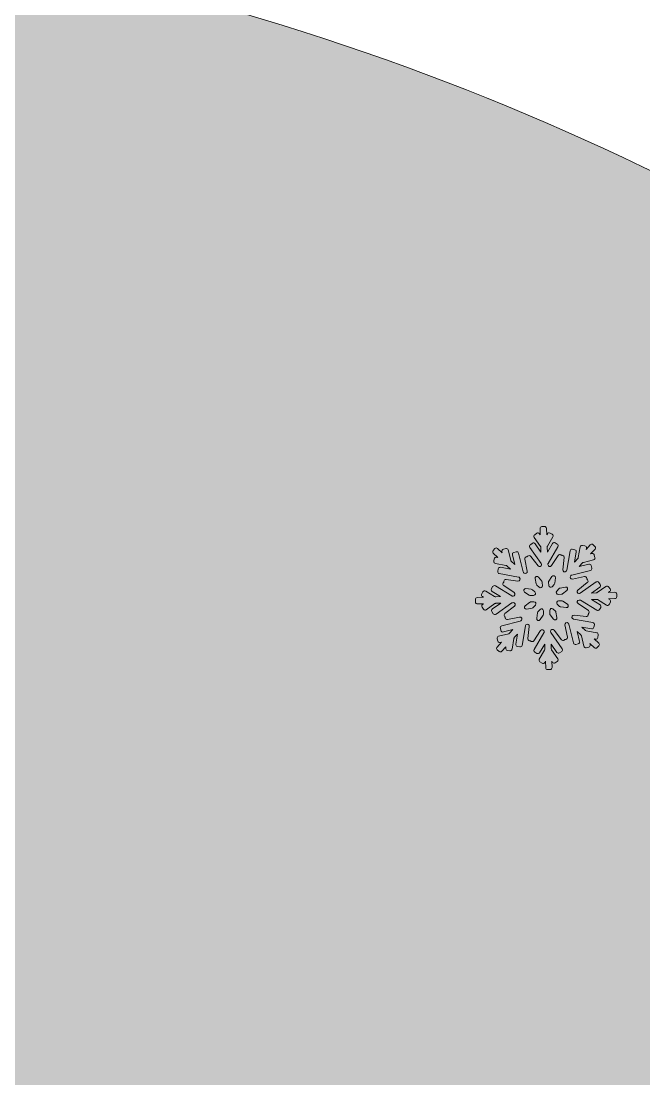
# Model space of a CAD drawing. Header units: millimetres. Extents: x 31 to 225, y -115 to -14.
# Drawn here: x 191.49 to 202.32, y -50.54 to -32.14 of the extents above; entities that cross this region are included whole.
import ezdxf

# ---------------------------------------------------------------- set-up
doc = ezdxf.new("R2010")
doc.units = ezdxf.units.MM
doc.header["$MEASUREMENT"] = 0
doc.layers.add('engraving', color=7, linetype='Continuous')
doc.layers.add('Layer 1', color=7, linetype='Continuous')

msp = doc.modelspace()

# ---------------------------------------------------------------- hatches: boundary and pattern name
at = {"layer": 'Layer 1'}
h = msp.add_hatch(color=2, dxfattribs=at)
h.dxf.hatch_style = 2
edge = h.paths.add_edge_path()
edge.add_spline(control_points=[(211.735, -40.876), (205.828, -35.752), (198.704, -32.392), (190.364, -30.797), (190.364, -30.797), (190.364, -29.654), (190.364, -29.654), (190.364, -27.087), (188.359, -24.969), (185.839, -24.777), (187.344, -23.662), (188.323, -21.878), (188.323, -19.861), (188.323, -16.481), (185.583, -13.74), (182.203, -13.74), (178.822, -13.74), (176.082, -16.481), (176.082, -19.861), (176.082, -21.878), (177.062, -23.662), (178.567, -24.777), (176.046, -24.969), (174.042, -27.087), (174.042, -29.654), (174.042, -29.654), (174.042, -29.716), (174.042, -29.716), (174.042, -29.716), (140.3, -29.716), (140.3, -29.716), (140.3, -29.716), (140.3, -114.865), (140.3, -114.865), (140.3, -114.865), (177.219, -114.865), (177.219, -114.865), (186.464, -114.865), (194.634, -113.223), (201.73, -109.939), (206.311, -107.871), (210.315, -105.094), (213.742, -101.606), (217.168, -98.119), (219.833, -93.933), (221.74, -89.047), (223.645, -84.161), (224.598, -78.555), (224.598, -72.23), (224.598, -58.768), (220.31, -48.317), (211.735, -40.876)], knot_values=[0, 0, 0, 0, 1, 1, 1, 2, 2, 2, 3, 3, 3, 4, 4, 4, 5, 5, 5, 6, 6, 6, 7, 7, 7, 8, 8, 8, 9, 9, 9, 10, 10, 10, 11, 11, 11, 12, 12, 12, 13, 13, 13, 14, 14, 14, 15, 15, 15, 16, 16, 16, 17, 17, 17, 17], degree=3, periodic=1)
edge = h.paths.add_edge_path()
edge.add_spline(control_points=[(178.395, -19.861), (178.395, -17.762), (180.103, -16.054), (182.203, -16.054), (184.302, -16.054), (186.01, -17.762), (186.01, -19.861), (186.01, -21.96), (184.302, -23.668), (182.203, -23.668), (180.103, -23.668), (178.395, -21.96), (178.395, -19.861)], knot_values=[0, 0, 0, 0, 1, 1, 1, 2, 2, 2, 3, 3, 3, 4, 4, 4, 4], degree=3, periodic=1)
edge = h.paths.add_edge_path()
edge.add_spline(control_points=[(191.572, -87.07), (188.734, -91.045), (184.557, -93.031), (179.043, -93.031), (179.043, -93.031), (168.46, -93.031), (168.46, -93.031), (168.46, -93.031), (168.46, -51.551), (168.46, -51.551), (168.46, -51.551), (177.705, -51.551), (177.705, -51.551), (183.625, -51.551), (188.126, -53.558), (191.208, -57.572), (194.289, -61.586), (195.83, -66.553), (195.83, -72.473), (195.83, -78.231), (194.41, -83.097), (191.572, -87.07)], knot_values=[0, 0, 0, 0, 1, 1, 1, 2, 2, 2, 3, 3, 3, 4, 4, 4, 5, 5, 5, 6, 6, 6, 7, 7, 7, 7], degree=3, periodic=1)

# ---------------------------------------------------------------- linework, layer by layer
at = {"layer": 'engraving', "lineweight": 0}
for points, knots in [([(201.848, -42.106), (201.847, -42.088), (201.831, -42.073), (201.813, -42.074), (201.813, -42.074), (201.705, -42.078), (201.705, -42.078), (201.705, -42.078), (201.725, -42.064), (201.725, -42.064), (201.74, -42.053), (201.744, -42.032), (201.733, -42.017), (201.733, -42.017), (201.708, -41.981), (201.708, -41.981), (201.698, -41.966), (201.676, -41.962), (201.661, -41.973), (201.661, -41.973), (201.509, -42.08), (201.509, -42.08), (201.503, -42.084), (201.497, -42.086), (201.491, -42.086), (201.491, -42.086), (201.408, -42.09), (201.408, -42.09), (201.408, -42.09), (201.553, -41.987), (201.553, -41.987), (201.568, -41.977), (201.572, -41.956), (201.562, -41.94), (201.562, -41.94), (201.537, -41.904), (201.537, -41.904), (201.526, -41.889), (201.505, -41.885), (201.489, -41.896), (201.489, -41.896), (201.212, -42.092), (201.212, -42.092), (201.207, -42.096), (201.2, -42.098), (201.194, -42.098), (201.194, -42.098), (201.192, -42.098), (201.192, -42.098), (201.16, -42.099), (201.144, -42.058), (201.17, -42.038), (201.17, -42.038), (201.336, -41.907), (201.336, -41.907), (201.351, -41.895), (201.354, -41.874), (201.342, -41.86), (201.342, -41.86), (201.337, -41.853), (201.337, -41.853), (201.334, -41.849), (201.332, -41.844), (201.331, -41.839), (201.331, -41.839), (201.329, -41.83), (201.329, -41.83), (201.325, -41.812), (201.307, -41.8), (201.289, -41.803), (201.289, -41.803), (201.079, -41.845), (201.079, -41.845), (201.047, -41.852), (201.026, -41.814), (201.048, -41.789), (201.048, -41.789), (201.051, -41.786), (201.051, -41.786), (201.055, -41.781), (201.061, -41.777), (201.068, -41.776), (201.068, -41.776), (201.39, -41.695), (201.39, -41.695), (201.408, -41.69), (201.419, -41.672), (201.414, -41.654), (201.414, -41.654), (201.404, -41.611), (201.404, -41.611), (201.399, -41.593), (201.381, -41.582), (201.363, -41.587), (201.363, -41.587), (201.194, -41.629), (201.194, -41.629), (201.194, -41.629), (201.252, -41.565), (201.252, -41.565), (201.257, -41.56), (201.263, -41.557), (201.269, -41.555), (201.269, -41.555), (201.445, -41.511), (201.445, -41.511), (201.464, -41.506), (201.475, -41.488), (201.47, -41.47), (201.47, -41.47), (201.459, -41.427), (201.459, -41.427), (201.455, -41.409), (201.437, -41.398), (201.418, -41.402), (201.418, -41.402), (201.395, -41.408), (201.395, -41.408), (201.395, -41.408), (201.471, -41.325), (201.471, -41.325), (201.484, -41.312), (201.483, -41.291), (201.469, -41.278), (201.469, -41.278), (201.437, -41.248), (201.437, -41.248), (201.423, -41.235), (201.402, -41.236), (201.389, -41.25), (201.389, -41.25), (201.317, -41.329), (201.317, -41.329), (201.317, -41.329), (201.321, -41.305), (201.321, -41.305), (201.324, -41.287), (201.312, -41.27), (201.294, -41.266), (201.294, -41.266), (201.251, -41.259), (201.251, -41.259), (201.233, -41.255), (201.215, -41.268), (201.212, -41.286), (201.212, -41.286), (201.179, -41.472), (201.179, -41.472), (201.178, -41.478), (201.175, -41.484), (201.171, -41.489), (201.171, -41.489), (201.116, -41.55), (201.116, -41.55), (201.116, -41.55), (201.146, -41.374), (201.146, -41.374), (201.149, -41.356), (201.137, -41.338), (201.119, -41.335), (201.119, -41.335), (201.076, -41.327), (201.076, -41.327), (201.058, -41.324), (201.04, -41.336), (201.037, -41.355), (201.037, -41.355), (200.978, -41.692), (200.978, -41.692), (200.977, -41.699), (200.974, -41.705), (200.97, -41.709), (200.97, -41.709), (200.97, -41.709), (200.97, -41.709), (200.948, -41.734), (200.907, -41.715), (200.911, -41.683), (200.911, -41.683), (200.937, -41.472), (200.937, -41.472), (200.939, -41.454), (200.926, -41.437), (200.908, -41.435), (200.908, -41.435), (200.9, -41.434), (200.9, -41.434), (200.894, -41.433), (200.889, -41.431), (200.885, -41.428), (200.885, -41.428), (200.878, -41.423), (200.878, -41.423), (200.863, -41.413), (200.841, -41.417), (200.831, -41.433), (200.831, -41.433), (200.713, -41.611), (200.713, -41.611), (200.695, -41.639), (200.653, -41.627), (200.651, -41.594), (200.651, -41.594), (200.651, -41.59), (200.651, -41.59), (200.651, -41.584), (200.652, -41.577), (200.656, -41.572), (200.656, -41.572), (200.827, -41.283), (200.827, -41.283), (200.836, -41.267), (200.831, -41.247), (200.815, -41.237), (200.815, -41.237), (200.778, -41.215), (200.778, -41.215), (200.762, -41.205), (200.741, -41.21), (200.731, -41.226), (200.731, -41.226), (200.642, -41.376), (200.642, -41.376), (200.642, -41.376), (200.639, -41.29), (200.639, -41.29), (200.639, -41.283), (200.64, -41.277), (200.644, -41.271), (200.644, -41.271), (200.737, -41.113), (200.737, -41.113), (200.747, -41.097), (200.742, -41.077), (200.726, -41.067), (200.726, -41.067), (200.689, -41.044), (200.689, -41.044), (200.673, -41.034), (200.652, -41.04), (200.642, -41.056), (200.642, -41.056), (200.63, -41.076), (200.63, -41.076), (200.63, -41.076), (200.626, -40.964), (200.626, -40.964), (200.625, -40.945), (200.609, -40.931), (200.591, -40.931), (200.591, -40.931), (200.547, -40.933), (200.547, -40.933), (200.529, -40.934), (200.514, -40.949), (200.515, -40.968), (200.515, -40.968), (200.519, -41.076), (200.519, -41.076), (200.519, -41.076), (200.506, -41.057), (200.506, -41.057), (200.495, -41.042), (200.474, -41.038), (200.459, -41.049), (200.459, -41.049), (200.423, -41.074), (200.423, -41.074), (200.408, -41.085), (200.404, -41.106), (200.415, -41.121), (200.415, -41.121), (200.522, -41.276), (200.522, -41.276), (200.526, -41.281), (200.528, -41.287), (200.528, -41.294), (200.528, -41.294), (200.531, -41.377), (200.531, -41.377), (200.531, -41.377), (200.431, -41.231), (200.431, -41.231), (200.42, -41.215), (200.399, -41.212), (200.383, -41.222), (200.383, -41.222), (200.348, -41.248), (200.348, -41.248), (200.333, -41.258), (200.329, -41.279), (200.339, -41.294), (200.339, -41.294), (200.534, -41.576), (200.534, -41.576), (200.538, -41.581), (200.54, -41.588), (200.54, -41.594), (200.54, -41.594), (200.54, -41.595), (200.54, -41.595), (200.542, -41.627), (200.5, -41.643), (200.48, -41.617), (200.48, -41.617), (200.352, -41.45), (200.352, -41.45), (200.34, -41.435), (200.319, -41.433), (200.304, -41.444), (200.304, -41.444), (200.298, -41.449), (200.298, -41.449), (200.293, -41.453), (200.289, -41.455), (200.283, -41.456), (200.283, -41.456), (200.275, -41.457), (200.275, -41.457), (200.257, -41.461), (200.245, -41.479), (200.249, -41.497), (200.249, -41.497), (200.291, -41.709), (200.291, -41.709), (200.297, -41.741), (200.258, -41.763), (200.235, -41.74), (200.235, -41.74), (200.232, -41.738), (200.232, -41.738), (200.228, -41.734), (200.224, -41.728), (200.223, -41.722), (200.223, -41.722), (200.142, -41.395), (200.142, -41.395), (200.137, -41.377), (200.119, -41.366), (200.101, -41.37), (200.101, -41.37), (200.059, -41.381), (200.059, -41.381), (200.041, -41.386), (200.03, -41.404), (200.034, -41.422), (200.034, -41.422), (200.076, -41.592), (200.076, -41.592), (200.076, -41.592), (200.014, -41.534), (200.014, -41.534), (200.009, -41.53), (200.006, -41.524), (200.004, -41.518), (200.004, -41.518), (199.96, -41.338), (199.96, -41.338), (199.955, -41.32), (199.937, -41.309), (199.919, -41.314), (199.919, -41.314), (199.877, -41.324), (199.877, -41.324), (199.859, -41.329), (199.848, -41.347), (199.852, -41.365), (199.852, -41.365), (199.858, -41.388), (199.858, -41.388), (199.858, -41.388), (199.777, -41.312), (199.777, -41.312), (199.763, -41.3), (199.742, -41.3), (199.729, -41.314), (199.729, -41.314), (199.699, -41.347), (199.699, -41.347), (199.687, -41.36), (199.688, -41.381), (199.701, -41.394), (199.701, -41.394), (199.781, -41.468), (199.781, -41.468), (199.781, -41.468), (199.757, -41.464), (199.757, -41.464), (199.739, -41.461), (199.721, -41.473), (199.718, -41.491), (199.718, -41.491), (199.711, -41.535), (199.711, -41.535), (199.707, -41.553), (199.72, -41.571), (199.738, -41.574), (199.738, -41.574), (199.921, -41.607), (199.921, -41.607), (199.928, -41.608), (199.934, -41.611), (199.938, -41.616), (199.938, -41.616), (199.999, -41.672), (199.999, -41.672), (199.999, -41.672), (199.826, -41.641), (199.826, -41.641), (199.807, -41.638), (199.79, -41.65), (199.786, -41.669), (199.786, -41.669), (199.779, -41.712), (199.779, -41.712), (199.776, -41.73), (199.788, -41.748), (199.806, -41.751), (199.806, -41.751), (200.14, -41.811), (200.14, -41.811), (200.146, -41.812), (200.152, -41.815), (200.157, -41.82), (200.157, -41.82), (200.158, -41.821), (200.158, -41.821), (200.182, -41.844), (200.164, -41.884), (200.131, -41.88), (200.131, -41.88), (199.923, -41.853), (199.923, -41.853), (199.905, -41.851), (199.888, -41.864), (199.885, -41.883), (199.885, -41.883), (199.884, -41.891), (199.884, -41.891), (199.884, -41.896), (199.882, -41.901), (199.879, -41.906), (199.879, -41.906), (199.874, -41.913), (199.874, -41.913), (199.864, -41.928), (199.868, -41.949), (199.883, -41.959), (199.883, -41.959), (200.063, -42.081), (200.063, -42.081), (200.09, -42.099), (200.077, -42.141), (200.045, -42.143), (200.045, -42.143), (200.041, -42.143), (200.041, -42.143), (200.034, -42.143), (200.027, -42.141), (200.022, -42.138), (200.022, -42.138), (199.737, -41.964), (199.737, -41.964), (199.721, -41.954), (199.7, -41.96), (199.69, -41.976), (199.69, -41.976), (199.668, -42.014), (199.668, -42.014), (199.659, -42.03), (199.664, -42.05), (199.68, -42.06), (199.68, -42.06), (199.829, -42.151), (199.829, -42.151), (199.829, -42.151), (199.744, -42.154), (199.744, -42.154), (199.737, -42.154), (199.731, -42.153), (199.725, -42.149), (199.725, -42.149), (199.569, -42.054), (199.569, -42.054), (199.553, -42.044), (199.532, -42.05), (199.522, -42.066), (199.522, -42.066), (199.5, -42.104), (199.5, -42.104), (199.491, -42.119), (199.496, -42.14), (199.512, -42.15), (199.512, -42.15), (199.532, -42.162), (199.532, -42.162), (199.532, -42.162), (199.421, -42.167), (199.421, -42.167), (199.403, -42.167), (199.388, -42.183), (199.389, -42.202), (199.389, -42.202), (199.391, -42.246), (199.391, -42.246), (199.392, -42.265), (199.407, -42.279), (199.426, -42.278), (199.426, -42.278), (199.533, -42.274), (199.533, -42.274), (199.533, -42.274), (199.513, -42.288), (199.513, -42.288), (199.498, -42.299), (199.495, -42.32), (199.505, -42.335), (199.505, -42.335), (199.53, -42.371), (199.53, -42.371), (199.541, -42.387), (199.562, -42.39), (199.577, -42.38), (199.577, -42.38), (199.73, -42.272), (199.73, -42.272), (199.735, -42.268), (199.741, -42.266), (199.748, -42.266), (199.748, -42.266), (199.83, -42.263), (199.83, -42.263), (199.83, -42.263), (199.685, -42.365), (199.685, -42.365), (199.67, -42.376), (199.666, -42.397), (199.677, -42.412), (199.677, -42.412), (199.702, -42.448), (199.702, -42.448), (199.713, -42.463), (199.734, -42.467), (199.749, -42.456), (199.749, -42.456), (200.026, -42.26), (200.026, -42.26), (200.032, -42.257), (200.038, -42.255), (200.045, -42.254), (200.045, -42.254), (200.046, -42.254), (200.046, -42.254), (200.079, -42.253), (200.094, -42.294), (200.068, -42.315), (200.068, -42.315), (199.902, -42.446), (199.902, -42.446), (199.888, -42.457), (199.885, -42.478), (199.896, -42.493), (199.896, -42.493), (199.902, -42.5), (199.902, -42.5), (199.905, -42.504), (199.907, -42.509), (199.908, -42.514), (199.908, -42.514), (199.91, -42.522), (199.91, -42.522), (199.913, -42.54), (199.931, -42.552), (199.949, -42.549), (199.949, -42.549), (200.159, -42.507), (200.159, -42.507), (200.191, -42.501), (200.213, -42.539), (200.191, -42.563), (200.191, -42.563), (200.187, -42.567), (200.187, -42.567), (200.183, -42.571), (200.177, -42.575), (200.171, -42.577), (200.171, -42.577), (199.849, -42.657), (199.849, -42.657), (199.831, -42.662), (199.82, -42.68), (199.824, -42.698), (199.824, -42.698), (199.835, -42.741), (199.835, -42.741), (199.839, -42.759), (199.858, -42.77), (199.876, -42.766), (199.876, -42.766), (200.044, -42.723), (200.044, -42.723), (200.044, -42.723), (199.986, -42.787), (199.986, -42.787), (199.982, -42.792), (199.976, -42.795), (199.97, -42.797), (199.97, -42.797), (199.793, -42.841), (199.793, -42.841), (199.775, -42.846), (199.764, -42.864), (199.768, -42.882), (199.768, -42.882), (199.779, -42.925), (199.779, -42.925), (199.784, -42.943), (199.802, -42.954), (199.82, -42.95), (199.82, -42.95), (199.843, -42.944), (199.843, -42.944), (199.843, -42.944), (199.767, -43.027), (199.767, -43.027), (199.755, -43.04), (199.756, -43.062), (199.769, -43.074), (199.769, -43.074), (199.801, -43.104), (199.801, -43.104), (199.815, -43.117), (199.837, -43.116), (199.849, -43.102), (199.849, -43.102), (199.922, -43.023), (199.922, -43.023), (199.922, -43.023), (199.918, -43.047), (199.918, -43.047), (199.914, -43.065), (199.926, -43.083), (199.945, -43.086), (199.945, -43.086), (199.987, -43.094), (199.987, -43.094), (200.006, -43.097), (200.024, -43.085), (200.027, -43.066), (200.027, -43.066), (200.059, -42.88), (200.059, -42.88), (200.06, -42.874), (200.063, -42.868), (200.067, -42.863), (200.067, -42.863), (200.123, -42.803), (200.123, -42.803), (200.123, -42.803), (200.092, -42.978), (200.092, -42.978), (200.089, -42.997), (200.101, -43.014), (200.12, -43.017), (200.12, -43.017), (200.162, -43.025), (200.162, -43.025), (200.181, -43.028), (200.198, -43.016), (200.202, -42.998), (200.202, -42.998), (200.26, -42.66), (200.26, -42.66), (200.261, -42.653), (200.264, -42.648), (200.269, -42.643), (200.269, -42.643), (200.269, -42.643), (200.269, -42.643), (200.291, -42.619), (200.331, -42.637), (200.327, -42.67), (200.327, -42.67), (200.302, -42.88), (200.302, -42.88), (200.299, -42.899), (200.312, -42.915), (200.331, -42.918), (200.331, -42.918), (200.339, -42.919), (200.339, -42.919), (200.344, -42.919), (200.349, -42.921), (200.354, -42.924), (200.354, -42.924), (200.36, -42.929), (200.36, -42.929), (200.376, -42.939), (200.397, -42.935), (200.407, -42.919), (200.407, -42.919), (200.525, -42.741), (200.525, -42.741), (200.543, -42.714), (200.586, -42.726), (200.587, -42.758), (200.587, -42.758), (200.587, -42.762), (200.587, -42.762), (200.588, -42.769), (200.586, -42.775), (200.583, -42.781), (200.583, -42.781), (200.412, -43.069), (200.412, -43.069), (200.402, -43.085), (200.407, -43.105), (200.423, -43.115), (200.423, -43.115), (200.46, -43.138), (200.46, -43.138), (200.477, -43.148), (200.498, -43.142), (200.507, -43.126), (200.507, -43.126), (200.596, -42.976), (200.596, -42.976), (200.596, -42.976), (200.6, -43.062), (200.6, -43.062), (200.6, -43.069), (200.598, -43.075), (200.595, -43.081), (200.595, -43.081), (200.501, -43.239), (200.501, -43.239), (200.492, -43.255), (200.497, -43.276), (200.513, -43.285), (200.513, -43.285), (200.55, -43.308), (200.55, -43.308), (200.566, -43.318), (200.587, -43.313), (200.596, -43.296), (200.596, -43.296), (200.608, -43.276), (200.608, -43.276), (200.608, -43.276), (200.613, -43.388), (200.613, -43.388), (200.614, -43.407), (200.629, -43.422), (200.648, -43.421), (200.648, -43.421), (200.691, -43.419), (200.691, -43.419), (200.71, -43.418), (200.724, -43.403), (200.724, -43.384), (200.724, -43.384), (200.719, -43.276), (200.719, -43.276), (200.719, -43.276), (200.732, -43.295), (200.732, -43.295), (200.743, -43.31), (200.764, -43.314), (200.78, -43.303), (200.78, -43.303), (200.815, -43.278), (200.815, -43.278), (200.83, -43.268), (200.834, -43.247), (200.824, -43.232), (200.824, -43.232), (200.716, -43.076), (200.716, -43.076), (200.713, -43.071), (200.711, -43.065), (200.71, -43.059), (200.71, -43.059), (200.707, -42.976), (200.707, -42.976), (200.707, -42.976), (200.808, -43.121), (200.808, -43.121), (200.819, -43.137), (200.84, -43.141), (200.855, -43.13), (200.855, -43.13), (200.891, -43.105), (200.891, -43.105), (200.906, -43.094), (200.91, -43.073), (200.899, -43.058), (200.899, -43.058), (200.704, -42.776), (200.704, -42.776), (200.701, -42.771), (200.699, -42.765), (200.698, -42.758), (200.698, -42.758), (200.698, -42.758), (200.698, -42.758), (200.697, -42.725), (200.739, -42.71), (200.759, -42.736), (200.759, -42.736), (200.887, -42.902), (200.887, -42.902), (200.898, -42.917), (200.92, -42.92), (200.934, -42.908), (200.934, -42.908), (200.941, -42.903), (200.941, -42.903), (200.945, -42.9), (200.95, -42.897), (200.955, -42.896), (200.955, -42.896), (200.963, -42.895), (200.963, -42.895), (200.981, -42.891), (200.993, -42.873), (200.99, -42.855), (200.99, -42.855), (200.948, -42.643), (200.948, -42.643), (200.941, -42.611), (200.98, -42.59), (201.004, -42.612), (201.004, -42.612), (201.006, -42.614), (201.006, -42.614), (201.011, -42.618), (201.014, -42.624), (201.016, -42.63), (201.016, -42.63), (201.097, -42.957), (201.097, -42.957), (201.101, -42.975), (201.119, -42.986), (201.138, -42.982), (201.138, -42.982), (201.18, -42.971), (201.18, -42.971), (201.198, -42.967), (201.209, -42.948), (201.204, -42.93), (201.204, -42.93), (201.162, -42.76), (201.162, -42.76), (201.162, -42.76), (201.224, -42.818), (201.224, -42.818), (201.229, -42.823), (201.233, -42.828), (201.234, -42.835), (201.234, -42.835), (201.279, -43.014), (201.279, -43.014), (201.283, -43.032), (201.301, -43.043), (201.32, -43.039), (201.32, -43.039), (201.362, -43.028), (201.362, -43.028), (201.38, -43.024), (201.391, -43.005), (201.386, -42.987), (201.386, -42.987), (201.38, -42.964), (201.38, -42.964), (201.38, -42.964), (201.462, -43.04), (201.462, -43.04), (201.475, -43.053), (201.497, -43.052), (201.51, -43.038), (201.51, -43.038), (201.539, -43.006), (201.539, -43.006), (201.552, -42.992), (201.551, -42.971), (201.537, -42.958), (201.537, -42.958), (201.458, -42.884), (201.458, -42.884), (201.458, -42.884), (201.481, -42.888), (201.481, -42.888), (201.499, -42.892), (201.517, -42.879), (201.52, -42.861), (201.52, -42.861), (201.528, -42.817), (201.528, -42.817), (201.531, -42.799), (201.519, -42.782), (201.501, -42.778), (201.501, -42.778), (201.317, -42.745), (201.317, -42.745), (201.311, -42.744), (201.305, -42.741), (201.3, -42.737), (201.3, -42.737), (201.239, -42.68), (201.239, -42.68), (201.239, -42.68), (201.413, -42.711), (201.413, -42.711), (201.431, -42.714), (201.449, -42.702), (201.452, -42.684), (201.452, -42.684), (201.46, -42.64), (201.46, -42.64), (201.463, -42.622), (201.451, -42.605), (201.432, -42.601), (201.432, -42.601), (201.099, -42.541), (201.099, -42.541), (201.092, -42.54), (201.086, -42.537), (201.082, -42.532), (201.082, -42.532), (201.08, -42.531), (201.08, -42.531), (201.056, -42.508), (201.075, -42.469), (201.107, -42.473), (201.107, -42.473), (201.315, -42.499), (201.315, -42.499), (201.334, -42.501), (201.351, -42.488), (201.353, -42.47), (201.353, -42.47), (201.354, -42.461), (201.354, -42.461), (201.355, -42.456), (201.357, -42.451), (201.359, -42.447), (201.359, -42.447), (201.364, -42.439), (201.364, -42.439), (201.374, -42.424), (201.37, -42.403), (201.355, -42.393), (201.355, -42.393), (201.176, -42.271), (201.176, -42.271), (201.149, -42.253), (201.161, -42.211), (201.194, -42.21), (201.194, -42.21), (201.198, -42.21), (201.198, -42.21), (201.204, -42.209), (201.211, -42.211), (201.217, -42.214), (201.217, -42.214), (201.501, -42.388), (201.501, -42.388), (201.517, -42.398), (201.538, -42.392), (201.548, -42.376), (201.548, -42.376), (201.57, -42.339), (201.57, -42.339), (201.58, -42.323), (201.575, -42.302), (201.559, -42.293), (201.559, -42.293), (201.409, -42.201), (201.409, -42.201), (201.409, -42.201), (201.495, -42.198), (201.495, -42.198), (201.501, -42.198), (201.508, -42.2), (201.513, -42.203), (201.513, -42.203), (201.669, -42.298), (201.669, -42.298), (201.685, -42.308), (201.706, -42.303), (201.716, -42.286), (201.716, -42.286), (201.738, -42.249), (201.738, -42.249), (201.748, -42.233), (201.743, -42.212), (201.727, -42.203), (201.727, -42.203), (201.706, -42.19), (201.706, -42.19), (201.706, -42.19), (201.817, -42.186), (201.817, -42.186), (201.836, -42.185), (201.85, -42.169), (201.85, -42.15), (201.85, -42.15), (201.848, -42.106), (201.848, -42.106)], [0, 0, 0, 0, 1, 1, 1, 2, 2, 2, 3, 3, 3, 4, 4, 4, 5, 5, 5, 6, 6, 6, 7, 7, 7, 8, 8, 8, 9, 9, 9, 10, 10, 10, 11, 11, 11, 12, 12, 12, 13, 13, 13, 14, 14, 14, 15, 15, 15, 16, 16, 16, 17, 17, 17, 18, 18, 18, 19, 19, 19, 20, 20, 20, 21, 21, 21, 22, 22, 22, 23, 23, 23, 24, 24, 24, 25, 25, 25, 26, 26, 26, 27, 27, 27, 28, 28, 28, 29, 29, 29, 30, 30, 30, 31, 31, 31, 32, 32, 32, 33, 33, 33, 34, 34, 34, 35, 35, 35, 36, 36, 36, 37, 37, 37, 38, 38, 38, 39, 39, 39, 40, 40, 40, 41, 41, 41, 42, 42, 42, 43, 43, 43, 44, 44, 44, 45, 45, 45, 46, 46, 46, 47, 47, 47, 48, 48, 48, 49, 49, 49, 50, 50, 50, 51, 51, 51, 52, 52, 52, 53, 53, 53, 54, 54, 54, 55, 55, 55, 56, 56, 56, 57, 57, 57, 58, 58, 58, 59, 59, 59, 60, 60, 60, 61, 61, 61, 62, 62, 62, 63, 63, 63, 64, 64, 64, 65, 65, 65, 66, 66, 66, 67, 67, 67, 68, 68, 68, 69, 69, 69, 70, 70, 70, 71, 71, 71, 72, 72, 72, 73, 73, 73, 74, 74, 74, 75, 75, 75, 76, 76, 76, 77, 77, 77, 78, 78, 78, 79, 79, 79, 80, 80, 80, 81, 81, 81, 82, 82, 82, 83, 83, 83, 84, 84, 84, 85, 85, 85, 86, 86, 86, 87, 87, 87, 88, 88, 88, 89, 89, 89, 90, 90, 90, 91, 91, 91, 92, 92, 92, 93, 93, 93, 94, 94, 94, 95, 95, 95, 96, 96, 96, 97, 97, 97, 98, 98, 98, 99, 99, 99, 100, 100, 100, 101, 101, 101, 102, 102, 102, 103, 103, 103, 104, 104, 104, 105, 105, 105, 106, 106, 106, 107, 107, 107, 108, 108, 108, 109, 109, 109, 110, 110, 110, 111, 111, 111, 112, 112, 112, 113, 113, 113, 114, 114, 114, 115, 115, 115, 116, 116, 116, 117, 117, 117, 118, 118, 118, 119, 119, 119, 120, 120, 120, 121, 121, 121, 122, 122, 122, 123, 123, 123, 124, 124, 124, 125, 125, 125, 126, 126, 126, 127, 127, 127, 128, 128, 128, 129, 129, 129, 130, 130, 130, 131, 131, 131, 132, 132, 132, 133, 133, 133, 134, 134, 134, 135, 135, 135, 136, 136, 136, 137, 137, 137, 138, 138, 138, 139, 139, 139, 140, 140, 140, 141, 141, 141, 142, 142, 142, 143, 143, 143, 144, 144, 144, 145, 145, 145, 146, 146, 146, 147, 147, 147, 148, 148, 148, 149, 149, 149, 150, 150, 150, 151, 151, 151, 152, 152, 152, 153, 153, 153, 154, 154, 154, 155, 155, 155, 156, 156, 156, 157, 157, 157, 158, 158, 158, 159, 159, 159, 160, 160, 160, 161, 161, 161, 162, 162, 162, 163, 163, 163, 164, 164, 164, 165, 165, 165, 166, 166, 166, 167, 167, 167, 168, 168, 168, 169, 169, 169, 170, 170, 170, 171, 171, 171, 172, 172, 172, 173, 173, 173, 174, 174, 174, 175, 175, 175, 176, 176, 176, 177, 177, 177, 178, 178, 178, 179, 179, 179, 180, 180, 180, 181, 181, 181, 182, 182, 182, 183, 183, 183, 184, 184, 184, 185, 185, 185, 186, 186, 186, 187, 187, 187, 188, 188, 188, 189, 189, 189, 190, 190, 190, 191, 191, 191, 192, 192, 192, 193, 193, 193, 194, 194, 194, 195, 195, 195, 196, 196, 196, 197, 197, 197, 198, 198, 198, 199, 199, 199, 200, 200, 200, 201, 201, 201, 202, 202, 202, 203, 203, 203, 204, 204, 204, 205, 205, 205, 206, 206, 206, 207, 207, 207, 208, 208, 208, 209, 209, 209, 210, 210, 210, 211, 211, 211, 212, 212, 212, 213, 213, 213, 214, 214, 214, 215, 215, 215, 216, 216, 216, 217, 217, 217, 218, 218, 218, 219, 219, 219, 220, 220, 220, 221, 221, 221, 222, 222, 222, 223, 223, 223, 224, 224, 224, 225, 225, 225, 226, 226, 226, 227, 227, 227, 228, 228, 228, 229, 229, 229, 230, 230, 230, 231, 231, 231, 232, 232, 232, 233, 233, 233, 234, 234, 234, 235, 235, 235, 236, 236, 236, 237, 237, 237, 238, 238, 238, 239, 239, 239, 240, 240, 240, 241, 241, 241, 242, 242, 242, 243, 243, 243, 244, 244, 244, 245, 245, 245, 246, 246, 246, 247, 247, 247, 248, 248, 248, 249, 249, 249, 250, 250, 250, 251, 251, 251, 252, 252, 252, 253, 253, 253, 254, 254, 254, 255, 255, 255, 256, 256, 256, 257, 257, 257, 258, 258, 258, 259, 259, 259, 260, 260, 260, 261, 261, 261, 262, 262, 262, 263, 263, 263, 264, 264, 264, 265, 265, 265, 266, 266, 266, 267, 267, 267, 268, 268, 268, 269, 269, 269, 270, 270, 270, 271, 271, 271, 272, 272, 272, 273, 273, 273, 274, 274, 274, 275, 275, 275, 276, 276, 276, 277, 277, 277, 278, 278, 278, 279, 279, 279, 280, 280, 280, 281, 281, 281, 282, 282, 282, 283, 283, 283, 284, 284, 284, 285, 285, 285, 286, 286, 286, 287, 287, 287, 288, 288, 288, 289, 289, 289, 290, 290, 290, 291, 291, 291, 292, 292, 292, 293, 293, 293, 294, 294, 294, 295, 295, 295, 296, 296, 296, 297, 297, 297, 298, 298, 298, 299, 299, 299, 300, 300, 300, 301, 301, 301, 302, 302, 302, 303, 303, 303, 304, 304, 304, 305, 305, 305, 306, 306, 306, 307, 307, 307, 308, 308, 308, 309, 309, 309, 310, 310, 310, 311, 311, 311, 312, 312, 312, 313, 313, 313, 314, 314, 314, 315, 315, 315, 316, 316, 316, 317, 317, 317, 318, 318, 318, 319, 319, 319, 320, 320, 320, 321, 321, 321, 322, 322, 322, 323, 323, 323, 324, 324, 324, 325, 325, 325, 326, 326, 326, 327, 327, 327, 328, 328, 328, 329, 329, 329, 330, 330, 330, 331, 331, 331, 332, 332, 332, 333, 333, 333, 334, 334, 334, 335, 335, 335, 336, 336, 336, 336]), ([(200.489, -41.811), (200.489, -41.811), (200.546, -41.884), (200.546, -41.884), (200.55, -41.89), (200.552, -41.897), (200.553, -41.904), (200.553, -41.904), (200.555, -41.961), (200.555, -41.961), (200.556, -41.991), (200.52, -42.007), (200.498, -41.987), (200.498, -41.987), (200.458, -41.949), (200.458, -41.949), (200.452, -41.944), (200.449, -41.938), (200.447, -41.931), (200.447, -41.931), (200.429, -41.838), (200.429, -41.838), (200.422, -41.803), (200.467, -41.783), (200.489, -41.811)], [0, 0, 0, 0, 1, 1, 1, 2, 2, 2, 3, 3, 3, 4, 4, 4, 5, 5, 5, 6, 6, 6, 7, 7, 7, 8, 8, 8, 8]), ([(200.666, -41.957), (200.666, -41.957), (200.664, -41.9), (200.664, -41.9), (200.663, -41.893), (200.665, -41.886), (200.669, -41.88), (200.669, -41.88), (200.721, -41.802), (200.721, -41.802), (200.74, -41.772), (200.787, -41.789), (200.782, -41.824), (200.782, -41.824), (200.771, -41.918), (200.771, -41.918), (200.77, -41.925), (200.767, -41.932), (200.762, -41.937), (200.762, -41.937), (200.725, -41.978), (200.725, -41.978), (200.704, -42), (200.667, -41.987), (200.666, -41.957)], [0, 0, 0, 0, 1, 1, 1, 2, 2, 2, 3, 3, 3, 4, 4, 4, 5, 5, 5, 6, 6, 6, 7, 7, 7, 8, 8, 8, 8]), ([(200.326, -42.125), (200.326, -42.125), (200.247, -42.071), (200.247, -42.071), (200.218, -42.051), (200.235, -42.005), (200.27, -42.01), (200.27, -42.01), (200.363, -42.022), (200.363, -42.022), (200.37, -42.023), (200.377, -42.026), (200.382, -42.03), (200.382, -42.03), (200.425, -42.07), (200.425, -42.07), (200.446, -42.091), (200.433, -42.127), (200.403, -42.129), (200.403, -42.129), (200.347, -42.131), (200.347, -42.131), (200.339, -42.131), (200.332, -42.129), (200.326, -42.125)], [0, 0, 0, 0, 1, 1, 1, 2, 2, 2, 3, 3, 3, 4, 4, 4, 5, 5, 5, 6, 6, 6, 7, 7, 7, 8, 8, 8, 8]), ([(200.805, -42.055), (200.805, -42.055), (200.844, -42.013), (200.844, -42.013), (200.848, -42.008), (200.855, -42.004), (200.862, -42.002), (200.862, -42.002), (200.955, -41.984), (200.955, -41.984), (200.99, -41.977), (201.01, -42.022), (200.982, -42.044), (200.982, -42.044), (200.907, -42.103), (200.907, -42.103), (200.902, -42.107), (200.895, -42.11), (200.888, -42.11), (200.888, -42.11), (200.831, -42.112), (200.831, -42.112), (200.801, -42.113), (200.784, -42.078), (200.805, -42.055)], [0, 0, 0, 0, 1, 1, 1, 2, 2, 2, 3, 3, 3, 4, 4, 4, 5, 5, 5, 6, 6, 6, 7, 7, 7, 8, 8, 8, 8]), ([(200.434, -42.297), (200.434, -42.297), (200.395, -42.339), (200.395, -42.339), (200.39, -42.345), (200.384, -42.348), (200.377, -42.35), (200.377, -42.35), (200.284, -42.368), (200.284, -42.368), (200.249, -42.375), (200.228, -42.331), (200.256, -42.309), (200.256, -42.309), (200.331, -42.25), (200.331, -42.25), (200.337, -42.245), (200.344, -42.243), (200.351, -42.242), (200.351, -42.242), (200.408, -42.24), (200.408, -42.24), (200.437, -42.239), (200.454, -42.275), (200.434, -42.297)], [0, 0, 0, 0, 1, 1, 1, 2, 2, 2, 3, 3, 3, 4, 4, 4, 5, 5, 5, 6, 6, 6, 7, 7, 7, 8, 8, 8, 8]), ([(200.912, -42.227), (200.912, -42.227), (200.991, -42.281), (200.991, -42.281), (201.021, -42.301), (201.003, -42.347), (200.968, -42.342), (200.968, -42.342), (200.875, -42.331), (200.875, -42.331), (200.868, -42.33), (200.862, -42.327), (200.856, -42.322), (200.856, -42.322), (200.814, -42.282), (200.814, -42.282), (200.792, -42.262), (200.806, -42.225), (200.836, -42.224), (200.836, -42.224), (200.892, -42.221), (200.892, -42.221), (200.899, -42.221), (200.906, -42.223), (200.912, -42.227)], [0, 0, 0, 0, 1, 1, 1, 2, 2, 2, 3, 3, 3, 4, 4, 4, 5, 5, 5, 6, 6, 6, 7, 7, 7, 8, 8, 8, 8]), ([(200.573, -42.396), (200.573, -42.396), (200.575, -42.453), (200.575, -42.453), (200.575, -42.46), (200.573, -42.467), (200.569, -42.473), (200.569, -42.473), (200.518, -42.551), (200.518, -42.551), (200.498, -42.58), (200.452, -42.563), (200.456, -42.528), (200.456, -42.528), (200.468, -42.434), (200.468, -42.434), (200.468, -42.427), (200.471, -42.421), (200.476, -42.415), (200.476, -42.415), (200.514, -42.374), (200.514, -42.374), (200.534, -42.352), (200.571, -42.365), (200.573, -42.396)], [0, 0, 0, 0, 1, 1, 1, 2, 2, 2, 3, 3, 3, 4, 4, 4, 5, 5, 5, 6, 6, 6, 7, 7, 7, 8, 8, 8, 8]), ([(200.749, -42.541), (200.749, -42.541), (200.693, -42.468), (200.693, -42.468), (200.688, -42.462), (200.686, -42.456), (200.686, -42.449), (200.686, -42.449), (200.683, -42.392), (200.683, -42.392), (200.682, -42.361), (200.718, -42.345), (200.74, -42.365), (200.74, -42.365), (200.781, -42.404), (200.781, -42.404), (200.786, -42.408), (200.79, -42.415), (200.791, -42.422), (200.791, -42.422), (200.809, -42.514), (200.809, -42.514), (200.816, -42.549), (200.771, -42.57), (200.749, -42.541)], [0, 0, 0, 0, 1, 1, 1, 2, 2, 2, 3, 3, 3, 4, 4, 4, 5, 5, 5, 6, 6, 6, 7, 7, 7, 8, 8, 8, 8])]:
    msp.add_open_spline(points, degree=3, knots=knots, dxfattribs=at)
at = {"layer": 'Layer 1', "lineweight": 0}
msp.add_open_spline([(211.735, -40.876), (205.828, -35.752), (198.704, -32.392), (190.364, -30.797), (190.364, -30.797), (190.364, -29.654), (190.364, -29.654), (190.364, -27.087), (188.359, -24.969), (185.839, -24.777), (187.344, -23.662), (188.323, -21.878), (188.323, -19.861), (188.323, -16.481), (185.583, -13.74), (182.203, -13.74), (178.822, -13.74), (176.082, -16.481), (176.082, -19.861), (176.082, -21.878), (177.062, -23.662), (178.567, -24.777), (176.046, -24.969), (174.042, -27.087), (174.042, -29.654), (174.042, -29.654), (174.042, -29.716), (174.042, -29.716), (174.042, -29.716), (140.3, -29.716), (140.3, -29.716), (140.3, -29.716), (140.3, -114.865), (140.3, -114.865), (140.3, -114.865), (177.219, -114.865), (177.219, -114.865), (186.464, -114.865), (194.634, -113.223), (201.73, -109.939), (206.311, -107.871), (210.315, -105.094), (213.742, -101.606), (217.168, -98.119), (219.833, -93.933), (221.74, -89.047), (223.645, -84.161), (224.598, -78.555), (224.598, -72.23), (224.598, -58.768), (220.31, -48.317), (211.735, -40.876)], degree=3, knots=[0, 0, 0, 0, 1, 1, 1, 2, 2, 2, 3, 3, 3, 4, 4, 4, 5, 5, 5, 6, 6, 6, 7, 7, 7, 8, 8, 8, 9, 9, 9, 10, 10, 10, 11, 11, 11, 12, 12, 12, 13, 13, 13, 14, 14, 14, 15, 15, 15, 16, 16, 16, 17, 17, 17, 17], dxfattribs=at)

doc.saveas('drawing.dxf')
